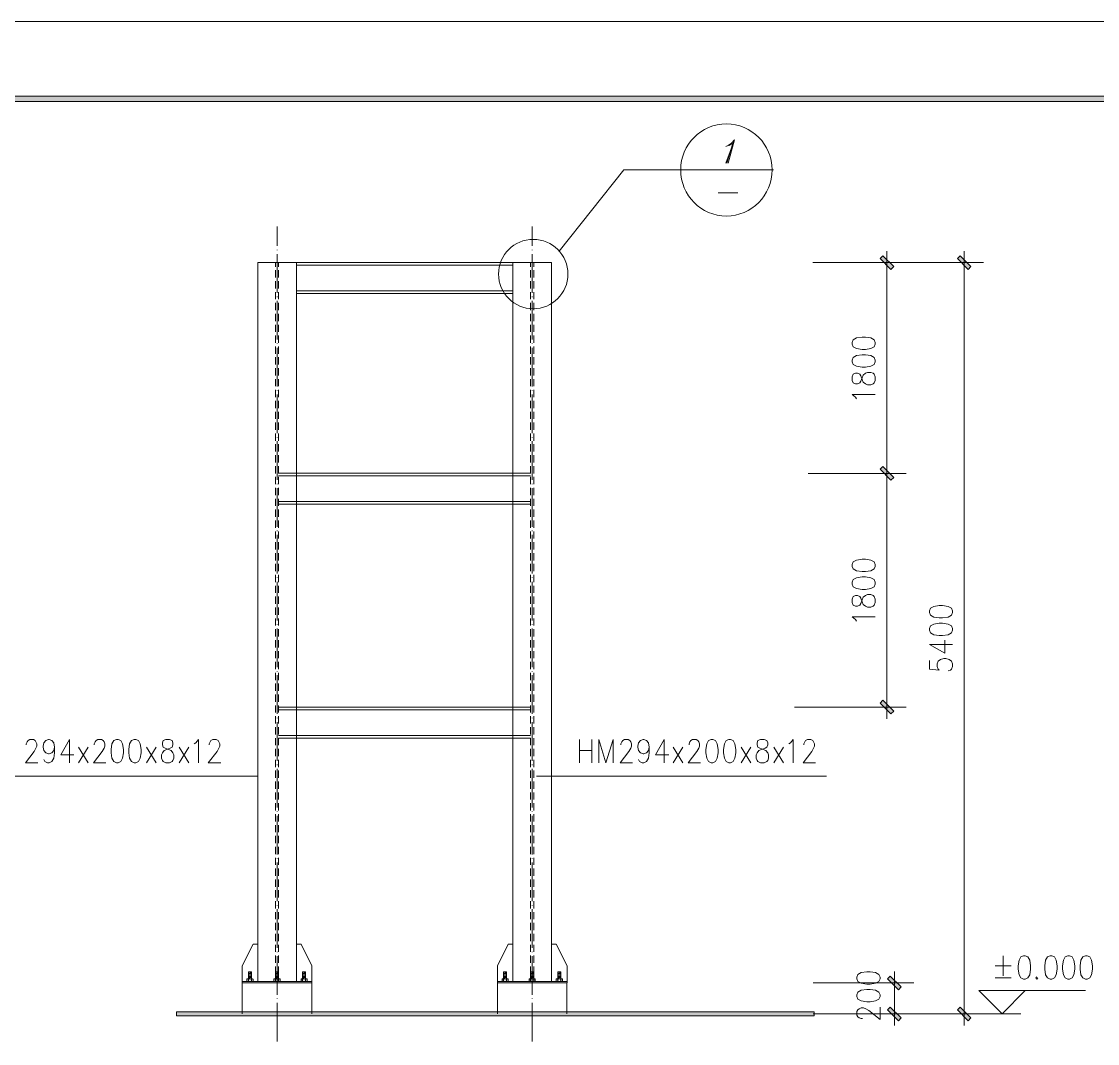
# Model space of a CAD drawing. Header units: millimetres. Extents: x 0 to 586, y 0 to 414.
# Drawn here: x 239.7 to 376.9, y 283.8 to 414.1 of the extents above; entities that cross this region are included whole.
import ezdxf

# ---------------------------------------------------------------- set-up
doc = ezdxf.new("R2010")
doc.units = ezdxf.units.MM

msp = doc.modelspace()

# ---------------------------------------------------------------- hatches: boundary and pattern name
h = msp.add_hatch(color=0)
h.dxf.hatch_style = 2
h.paths.add_polyline_path([(576.117861, 404.569083), (575.429944, 403.877639), (24.994306, 403.877639), (24.302861, 404.569083)])
h = msp.add_hatch(color=0)
h.dxf.hatch_style = 2
h.paths.add_polyline_path([(350.904528, 382.8415), (350.555278, 382.49225), (349.172389, 383.871611), (349.521639, 384.220861)])
h = msp.add_hatch(color=0)
h.dxf.hatch_style = 2
h.paths.add_polyline_path([(360.761139, 382.8415), (360.411889, 382.49225), (359.029, 383.871611), (359.37825, 384.220861)])
h = msp.add_hatch(color=0)
h.dxf.hatch_style = 2
h.paths.add_polyline_path([(350.904528, 355.981), (350.555278, 355.63175), (349.172389, 357.011111), (349.521639, 357.360361)])
h = msp.add_hatch(color=0)
h.dxf.hatch_style = 2
h.paths.add_polyline_path([(349.172389, 357.011111), (349.521639, 357.360361), (350.904528, 355.981), (350.555278, 355.63175)])
h = msp.add_hatch(color=0)
h.dxf.hatch_style = 2
h.paths.add_polyline_path([(349.172389, 327.219028), (349.521639, 327.568278), (350.904528, 326.185389), (350.555278, 325.839667)])
h = msp.add_hatch(color=0)
h.dxf.hatch_style = 2
h.paths.add_polyline_path([(351.857028, 291.027556), (351.507778, 290.678306), (350.128417, 292.057667), (350.477667, 292.406917)])
h = msp.add_hatch(color=0)
h.dxf.hatch_style = 2
h.paths.add_polyline_path([(350.128417, 288.113611), (350.477667, 288.462861), (351.857028, 287.0835), (351.507778, 286.73425)])
h = msp.add_hatch(color=0)
h.dxf.hatch_style = 2
h.paths.add_polyline_path([(359.029, 288.113611), (359.37825, 288.462861), (360.761139, 287.0835), (360.411889, 286.73425)])
h = msp.add_hatch(color=0)
h.dxf.hatch_style = 2
h.paths.add_polyline_path([(259.446889, 287.351611), (259.446889, 287.8455), (340.755111, 287.8455), (340.755111, 287.351611)])

# ---------------------------------------------------------------- linework, layer by layer
at = {"color": 0, "lineweight": 0}
for points in [[(0, 0), (585.632278, 0), (585.632278, 414.0835), (0, 414.0835)], [(576.117861, 404.569083), (575.429944, 403.877639), (24.994306, 403.877639), (24.302861, 404.569083)], [(350.904528, 382.8415), (350.555278, 382.49225), (349.172389, 383.871611), (349.521639, 384.220861)], [(360.761139, 382.8415), (360.411889, 382.49225), (359.029, 383.871611), (359.37825, 384.220861)], [(345.602278, 372.96725), (345.743389, 372.628583), (346.166722, 372.406333), (346.86875, 372.293444), (347.292083, 372.293444), (347.997639, 372.406333), (348.417444, 372.628583), (348.558556, 372.96725), (348.558556, 373.193028), (348.417444, 373.531694), (347.997639, 373.757472), (347.292083, 373.870361), (346.86875, 373.870361), (346.166722, 373.757472), (345.743389, 373.531694), (345.602278, 373.193028)], [(345.602278, 370.713), (345.743389, 370.377861), (346.166722, 370.152083), (346.86875, 370.039194), (347.292083, 370.039194), (347.997639, 370.152083), (348.417444, 370.377861), (348.558556, 370.713), (348.558556, 370.938778), (348.417444, 371.277444), (347.997639, 371.503222), (347.292083, 371.616111), (346.86875, 371.616111), (346.166722, 371.503222), (345.743389, 371.277444), (345.602278, 370.938778)], [(345.602278, 368.349389), (345.743389, 368.010722), (346.025611, 367.897833), (346.307833, 367.897833), (346.586528, 368.010722), (346.727639, 368.2365), (346.86875, 368.688056), (347.009861, 369.023194), (347.292083, 369.248972), (347.574306, 369.361861), (347.997639, 369.361861), (348.276333, 369.248972), (348.417444, 369.136083), (348.558556, 368.797417), (348.558556, 368.349389), (348.417444, 368.010722), (348.276333, 367.897833), (347.997639, 367.784944), (347.574306, 367.784944), (347.292083, 367.897833), (347.009861, 368.123611), (346.86875, 368.462278), (346.727639, 368.910306), (346.586528, 369.136083), (346.307833, 369.248972), (346.025611, 369.248972), (345.743389, 369.136083), (345.602278, 368.797417)], [(350.904528, 355.981), (350.555278, 355.63175), (349.172389, 357.011111), (349.521639, 357.360361)], [(349.172389, 357.011111), (349.521639, 357.360361), (350.904528, 355.981), (350.555278, 355.63175)], [(345.602278, 344.642722), (345.743389, 344.304056), (346.166722, 344.078278), (346.86875, 343.965389), (347.292083, 343.965389), (347.997639, 344.078278), (348.417444, 344.304056), (348.558556, 344.642722), (348.558556, 344.8685), (348.417444, 345.203639), (347.997639, 345.429417), (347.292083, 345.542306), (346.86875, 345.542306), (346.166722, 345.429417), (345.743389, 345.203639), (345.602278, 344.8685)], [(345.602278, 342.388472), (345.743389, 342.049806), (346.166722, 341.824028), (346.86875, 341.711139), (347.292083, 341.711139), (347.997639, 341.824028), (348.417444, 342.049806), (348.558556, 342.388472), (348.558556, 342.61425), (348.417444, 342.952917), (347.997639, 343.175167), (347.292083, 343.288056), (346.86875, 343.288056), (346.166722, 343.175167), (345.743389, 342.952917), (345.602278, 342.61425)], [(345.602278, 340.021333), (345.743389, 339.682667), (346.025611, 339.569778), (346.307833, 339.569778), (346.586528, 339.682667), (346.727639, 339.908444), (346.86875, 340.36), (347.009861, 340.698667), (347.292083, 340.924444), (347.574306, 341.037333), (347.997639, 341.037333), (348.276333, 340.924444), (348.417444, 340.811556), (348.558556, 340.472889), (348.558556, 340.021333), (348.417444, 339.682667), (348.276333, 339.569778), (347.997639, 339.456889), (347.574306, 339.456889), (347.292083, 339.569778), (347.009861, 339.795556), (346.86875, 340.134222), (346.727639, 340.585778), (346.586528, 340.811556), (346.307833, 340.924444), (346.025611, 340.924444), (345.743389, 340.811556), (345.602278, 340.472889)], [(355.458889, 338.744278), (355.6, 338.405611), (356.023333, 338.183361), (356.725361, 338.070472), (357.148694, 338.070472), (357.85425, 338.183361), (358.274056, 338.405611), (358.415167, 338.744278), (358.415167, 338.970056), (358.274056, 339.308722), (357.85425, 339.5345), (357.148694, 339.647389), (356.725361, 339.647389), (356.023333, 339.5345), (355.6, 339.308722), (355.458889, 338.970056)], [(355.458889, 336.490028), (355.6, 336.154889), (356.023333, 335.929111), (356.725361, 335.816222), (357.148694, 335.816222), (357.85425, 335.929111), (358.274056, 336.154889), (358.415167, 336.490028), (358.415167, 336.715806), (358.274056, 337.054472), (357.85425, 337.28025), (357.148694, 337.393139), (356.725361, 337.393139), (356.023333, 337.28025), (355.6, 337.054472), (355.458889, 336.715806)], [(349.172389, 327.219028), (349.521639, 327.568278), (350.904528, 326.185389), (350.555278, 325.839667)], [(251.802194, 322.572944), (251.467056, 322.431833), (251.241278, 322.012028), (251.128389, 321.306472), (251.128389, 320.883139), (251.241278, 320.181111), (251.467056, 319.757778), (251.802194, 319.616667), (252.027972, 319.616667), (252.366639, 319.757778), (252.592417, 320.181111), (252.705306, 320.883139), (252.705306, 321.306472), (252.592417, 322.012028), (252.366639, 322.431833), (252.027972, 322.572944)], [(254.056444, 322.572944), (253.717778, 322.431833), (253.492, 322.012028), (253.382639, 321.306472), (253.382639, 320.883139), (253.492, 320.181111), (253.717778, 319.757778), (254.056444, 319.616667), (254.282222, 319.616667), (254.620889, 319.757778), (254.846667, 320.181111), (254.959556, 320.883139), (254.959556, 321.306472), (254.846667, 322.012028), (254.620889, 322.431833), (254.282222, 322.572944)], [(258.113389, 322.572944), (257.774722, 322.431833), (257.661833, 322.153139), (257.661833, 321.870917), (257.774722, 321.588694), (258.0005, 321.447583), (258.452056, 321.306472), (258.790722, 321.165361), (259.0165, 320.883139), (259.125861, 320.600917), (259.125861, 320.181111), (259.0165, 319.898889), (258.903611, 319.757778), (258.564944, 319.616667), (258.113389, 319.616667), (257.774722, 319.757778), (257.661833, 319.898889), (257.548944, 320.181111), (257.548944, 320.600917), (257.661833, 320.883139), (257.887611, 321.165361), (258.226278, 321.306472), (258.677833, 321.447583), (258.903611, 321.588694), (259.0165, 321.870917), (259.0165, 322.153139), (258.903611, 322.431833), (258.564944, 322.572944)], [(327.62825, 322.572944), (327.289583, 322.431833), (327.063806, 322.012028), (326.950917, 321.306472), (326.950917, 320.883139), (327.063806, 320.181111), (327.289583, 319.757778), (327.62825, 319.616667), (327.854028, 319.616667), (328.192694, 319.757778), (328.418472, 320.181111), (328.527833, 320.883139), (328.527833, 321.306472), (328.418472, 322.012028), (328.192694, 322.431833), (327.854028, 322.572944)], [(329.8825, 322.572944), (329.543833, 322.431833), (329.318056, 322.012028), (329.205167, 321.306472), (329.205167, 320.883139), (329.318056, 320.181111), (329.543833, 319.757778), (329.8825, 319.616667), (330.108278, 319.616667), (330.443417, 319.757778), (330.669194, 320.181111), (330.782083, 320.883139), (330.782083, 321.306472), (330.669194, 322.012028), (330.443417, 322.431833), (330.108278, 322.572944)], [(333.939444, 322.572944), (333.600778, 322.431833), (333.487889, 322.153139), (333.487889, 321.870917), (333.600778, 321.588694), (333.826556, 321.447583), (334.274583, 321.306472), (334.61325, 321.165361), (334.839028, 320.883139), (334.951917, 320.600917), (334.951917, 320.181111), (334.839028, 319.898889), (334.726139, 319.757778), (334.387472, 319.616667), (333.939444, 319.616667), (333.600778, 319.757778), (333.487889, 319.898889), (333.375, 320.181111), (333.375, 320.600917), (333.487889, 320.883139), (333.713667, 321.165361), (334.048806, 321.306472), (334.500361, 321.447583), (334.726139, 321.588694), (334.839028, 321.870917), (334.839028, 322.153139), (334.726139, 322.431833), (334.387472, 322.572944)], [(367.463917, 294.992778), (367.12525, 294.851667), (366.903, 294.428333), (366.790111, 293.726306), (366.790111, 293.302972), (366.903, 292.597417), (367.12525, 292.177611), (367.463917, 292.0365), (367.689694, 292.0365), (368.028361, 292.177611), (368.254139, 292.597417), (368.367028, 293.302972), (368.367028, 293.726306), (368.254139, 294.428333), (368.028361, 294.851667), (367.689694, 294.992778)], [(370.843528, 294.992778), (370.508389, 294.851667), (370.282611, 294.428333), (370.169722, 293.726306), (370.169722, 293.302972), (370.282611, 292.597417), (370.508389, 292.177611), (370.843528, 292.0365), (371.069306, 292.0365), (371.407972, 292.177611), (371.63375, 292.597417), (371.746639, 293.302972), (371.746639, 293.726306), (371.63375, 294.428333), (371.407972, 294.851667), (371.069306, 294.992778)], [(373.097778, 294.992778), (372.759111, 294.851667), (372.536861, 294.428333), (372.423972, 293.726306), (372.423972, 293.302972), (372.536861, 292.597417), (372.759111, 292.177611), (373.097778, 292.0365), (373.323556, 292.0365), (373.662222, 292.177611), (373.888, 292.597417), (374.000889, 293.302972), (374.000889, 293.726306), (373.888, 294.428333), (373.662222, 294.851667), (373.323556, 294.992778)], [(375.352028, 294.992778), (375.013361, 294.851667), (374.787583, 294.428333), (374.674694, 293.726306), (374.674694, 293.302972), (374.787583, 292.597417), (375.013361, 292.177611), (375.352028, 292.0365), (375.577806, 292.0365), (375.916472, 292.177611), (376.14225, 292.597417), (376.255139, 293.302972), (376.255139, 293.726306), (376.14225, 294.428333), (375.916472, 294.851667), (375.577806, 294.992778)], [(346.205528, 292.06825), (346.346639, 291.729583), (346.769972, 291.503806), (347.475528, 291.390917), (347.895333, 291.390917), (348.600889, 291.503806), (349.024222, 291.729583), (349.165333, 292.06825), (349.165333, 292.294028), (349.024222, 292.632694), (348.600889, 292.854944), (347.895333, 292.967833), (347.475528, 292.967833), (346.769972, 292.854944), (346.346639, 292.632694), (346.205528, 292.294028)], [(351.857028, 291.027556), (351.507778, 290.678306), (350.128417, 292.057667), (350.477667, 292.406917)], [(346.205528, 289.814), (346.346639, 289.475333), (346.769972, 289.249556), (347.475528, 289.136667), (347.895333, 289.136667), (348.600889, 289.249556), (349.024222, 289.475333), (349.165333, 289.814), (349.165333, 290.039778), (349.024222, 290.378444), (348.600889, 290.604222), (347.895333, 290.717111), (347.475528, 290.717111), (346.769972, 290.604222), (346.346639, 290.378444), (346.205528, 290.039778)], [(350.128417, 288.113611), (350.477667, 288.462861), (351.857028, 287.0835), (351.507778, 286.73425)], [(359.029, 288.113611), (359.37825, 288.462861), (360.761139, 287.0835), (360.411889, 286.73425)], [(259.446889, 287.351611), (259.446889, 287.8455), (340.755111, 287.8455), (340.755111, 287.351611)]]:
    msp.add_lwpolyline(points, close=True, dxfattribs=at)
for points in [[(329.505028, 396.028333), (330.630389, 398.988139)], [(329.783722, 396.028333), (330.630389, 398.988139), (330.207056, 398.564806), (329.783722, 398.282583), (329.505028, 398.141472)], [(330.348167, 398.423694), (329.642611, 396.028333)], [(330.489278, 398.564806), (329.924833, 398.282583)], [(308.253694, 384.834694), (316.508694, 395.164028)], [(316.508694, 395.164028), (335.579861, 395.164028)], [(328.51725, 392.246556), (331.053722, 392.246556)], [(272.280944, 387.960306), (272.280944, 385.473222)], [(304.817639, 387.960306), (304.817639, 385.473222)], [(272.280944, 384.982861), (272.280944, 384.933472)], [(272.280944, 384.439583), (272.280944, 379.511278)], [(304.817639, 384.982861), (304.817639, 384.933472)], [(304.817639, 384.439583), (304.817639, 379.511278)], [(350.040222, 381.878417), (350.040222, 384.834694)], [(359.893306, 381.878417), (359.893306, 384.834694)], [(307.280028, 383.356556), (269.815028, 383.356556)], [(269.815028, 383.356556), (269.815028, 291.740167)], [(272.083389, 383.356556), (272.083389, 382.837972)], [(272.4785, 383.356556), (272.4785, 382.837972)], [(274.746861, 383.356556), (274.746861, 291.740167)], [(302.351722, 383.021417), (274.746861, 383.021417)], [(302.351722, 383.021417), (274.746861, 383.021417)], [(302.351722, 383.021417), (274.746861, 383.021417)], [(302.351722, 383.356556), (302.351722, 291.740167)], [(304.620083, 383.356556), (304.620083, 382.837972)], [(305.015194, 383.356556), (305.015194, 382.837972)], [(307.280028, 383.356556), (307.280028, 291.740167)], [(340.610472, 383.356556), (362.359222, 383.356556)], [(340.610472, 383.356556), (352.502611, 383.356556)], [(350.040222, 383.345972), (350.040222, 356.506639)], [(359.893306, 383.345972), (359.893306, 287.609139)], [(272.083389, 382.375833), (272.083389, 381.451556)], [(272.4785, 382.375833), (272.4785, 381.451556)], [(304.620083, 382.375833), (304.620083, 381.451556)], [(305.015194, 382.375833), (305.015194, 381.451556)], [(272.083389, 380.989417), (272.083389, 380.065139)], [(272.4785, 380.989417), (272.4785, 380.065139)], [(304.620083, 380.989417), (304.620083, 380.065139)], [(305.015194, 380.989417), (305.015194, 380.065139)], [(272.083389, 379.603), (272.083389, 378.678722)], [(272.280944, 379.017389), (272.280944, 378.968)], [(272.4785, 379.603), (272.4785, 378.678722)], [(274.746861, 379.747639), (302.351722, 379.747639)], [(274.746861, 379.4125), (302.351722, 379.4125)], [(304.620083, 379.603), (304.620083, 378.678722)], [(304.817639, 379.017389), (304.817639, 378.968)], [(305.015194, 379.603), (305.015194, 378.678722)], [(272.083389, 378.216583), (272.083389, 377.292306)], [(272.280944, 378.474111), (272.280944, 373.545806)], [(272.4785, 378.216583), (272.4785, 377.292306)], [(304.620083, 378.216583), (304.620083, 377.292306)], [(304.817639, 378.474111), (304.817639, 373.545806)], [(305.015194, 378.216583), (305.015194, 377.292306)], [(272.083389, 376.830167), (272.083389, 375.905889)], [(272.4785, 376.830167), (272.4785, 375.905889)], [(304.620083, 376.830167), (304.620083, 375.905889)], [(305.015194, 376.830167), (305.015194, 375.905889)], [(272.083389, 375.44375), (272.083389, 374.519472)], [(272.4785, 375.44375), (272.4785, 374.519472)], [(304.620083, 375.44375), (304.620083, 374.519472)], [(305.015194, 375.44375), (305.015194, 374.519472)], [(272.083389, 374.057333), (272.083389, 373.133056)], [(272.4785, 374.057333), (272.4785, 373.133056)], [(304.620083, 374.057333), (304.620083, 373.133056)], [(305.015194, 374.057333), (305.015194, 373.133056)], [(272.083389, 372.670917), (272.083389, 371.746639)], [(272.280944, 373.051917), (272.280944, 373.002528)], [(272.280944, 372.508639), (272.280944, 367.580333)], [(272.4785, 372.670917), (272.4785, 371.746639)], [(304.620083, 372.670917), (304.620083, 371.746639)], [(304.817639, 373.051917), (304.817639, 373.002528)], [(304.817639, 372.508639), (304.817639, 367.580333)], [(305.015194, 372.670917), (305.015194, 371.746639)], [(272.083389, 371.2845), (272.083389, 370.360222)], [(272.4785, 371.2845), (272.4785, 370.360222)], [(304.620083, 371.2845), (304.620083, 370.360222)], [(305.015194, 371.2845), (305.015194, 370.360222)], [(272.083389, 369.898083), (272.083389, 368.973806)], [(272.4785, 369.898083), (272.4785, 368.973806)], [(304.620083, 369.898083), (304.620083, 368.973806)], [(305.015194, 369.898083), (305.015194, 368.973806)], [(272.083389, 368.511667), (272.083389, 367.587389)], [(272.4785, 368.511667), (272.4785, 367.587389)], [(304.620083, 368.511667), (304.620083, 367.587389)], [(305.015194, 368.511667), (305.015194, 367.587389)], [(272.083389, 367.12525), (272.083389, 366.200972)], [(272.280944, 367.086444), (272.280944, 367.037056)], [(272.280944, 366.546694), (272.280944, 361.614861)], [(272.4785, 367.12525), (272.4785, 366.200972)], [(304.620083, 367.12525), (304.620083, 366.200972)], [(304.817639, 367.086444), (304.817639, 367.037056)], [(304.817639, 366.546694), (304.817639, 361.614861)], [(305.015194, 367.12525), (305.015194, 366.200972)], [(346.166722, 365.98225), (346.025611, 366.208028), (345.602278, 366.546694), (348.558556, 366.546694)], [(272.083389, 365.738833), (272.083389, 364.814556)], [(272.4785, 365.738833), (272.4785, 364.814556)], [(304.620083, 365.738833), (304.620083, 364.814556)], [(305.015194, 365.738833), (305.015194, 364.814556)], [(272.083389, 364.352417), (272.083389, 363.428139)], [(272.4785, 364.352417), (272.4785, 363.428139)], [(304.620083, 364.352417), (304.620083, 363.428139)], [(305.015194, 364.352417), (305.015194, 363.428139)], [(272.083389, 362.966), (272.083389, 362.041722)], [(272.4785, 362.966), (272.4785, 362.041722)], [(304.620083, 362.966), (304.620083, 362.041722)], [(305.015194, 362.966), (305.015194, 362.041722)], [(272.083389, 361.579583), (272.083389, 360.655306)], [(272.280944, 361.120972), (272.280944, 361.071583)], [(272.4785, 361.579583), (272.4785, 360.655306)], [(304.620083, 361.579583), (304.620083, 360.655306)], [(304.817639, 361.120972), (304.817639, 361.071583)], [(305.015194, 361.579583), (305.015194, 360.655306)], [(272.083389, 360.193167), (272.083389, 359.268889)], [(272.280944, 360.581222), (272.280944, 355.649389)], [(272.4785, 360.193167), (272.4785, 359.268889)], [(304.620083, 360.193167), (304.620083, 359.268889)], [(304.817639, 360.581222), (304.817639, 355.649389)], [(305.015194, 360.193167), (305.015194, 359.268889)], [(272.083389, 358.80675), (272.083389, 357.882472)], [(272.4785, 358.80675), (272.4785, 357.882472)], [(304.620083, 358.80675), (304.620083, 357.882472)], [(305.015194, 358.80675), (305.015194, 357.882472)], [(272.083389, 357.420333), (272.083389, 356.496056)], [(272.4785, 357.420333), (272.4785, 356.496056)], [(304.620083, 357.420333), (304.620083, 356.496056)], [(305.015194, 357.420333), (305.015194, 356.496056)], [(350.040222, 355.017917), (350.040222, 357.974194)], [(350.040222, 357.974194), (350.040222, 355.017917)], [(272.083389, 356.033917), (272.083389, 355.109639)], [(304.620083, 356.513694), (272.4785, 356.513694)], [(304.620083, 356.178556), (272.4785, 356.178556)], [(272.4785, 356.033917), (272.4785, 355.109639)], [(304.620083, 356.033917), (304.620083, 355.109639)], [(305.015194, 356.033917), (305.015194, 355.109639)], [(339.996639, 356.496056), (352.502611, 356.496056)], [(339.996639, 356.496056), (352.502611, 356.496056)], [(350.040222, 356.485472), (350.040222, 326.711028)], [(272.083389, 354.6475), (272.083389, 353.723222)], [(272.280944, 355.159028), (272.280944, 355.109639)], [(272.280944, 354.61575), (272.280944, 349.687444)], [(272.4785, 354.6475), (272.4785, 353.723222)], [(304.620083, 354.6475), (304.620083, 353.723222)], [(304.817639, 355.159028), (304.817639, 355.109639)], [(304.817639, 354.61575), (304.817639, 349.687444)], [(305.015194, 354.6475), (305.015194, 353.723222)], [(272.083389, 353.261083), (272.083389, 352.336806)], [(272.4785, 353.261083), (272.4785, 352.336806)], [(272.4785, 352.908306), (304.620083, 352.908306)], [(272.4785, 352.573167), (304.620083, 352.573167)], [(304.620083, 353.261083), (304.620083, 352.336806)], [(305.015194, 353.261083), (305.015194, 352.336806)], [(272.083389, 351.874667), (272.083389, 350.950389)], [(272.4785, 351.874667), (272.4785, 350.950389)], [(304.620083, 351.874667), (304.620083, 350.950389)], [(305.015194, 351.874667), (305.015194, 350.950389)], [(272.083389, 350.48825), (272.083389, 349.563972)], [(272.4785, 350.48825), (272.4785, 349.563972)], [(304.620083, 350.48825), (304.620083, 349.563972)], [(305.015194, 350.48825), (305.015194, 349.563972)], [(272.083389, 349.101833), (272.083389, 348.177556)], [(272.280944, 349.193556), (272.280944, 349.144167)], [(272.280944, 348.650278), (272.280944, 343.721972)], [(272.4785, 349.101833), (272.4785, 348.177556)], [(304.620083, 349.101833), (304.620083, 348.177556)], [(304.817639, 349.193556), (304.817639, 349.144167)], [(304.817639, 348.650278), (304.817639, 343.721972)], [(305.015194, 349.101833), (305.015194, 348.177556)], [(272.083389, 347.715417), (272.083389, 346.791139)], [(272.4785, 347.715417), (272.4785, 346.791139)], [(304.620083, 347.715417), (304.620083, 346.791139)], [(305.015194, 347.715417), (305.015194, 346.791139)], [(272.083389, 346.329), (272.083389, 345.404722)], [(272.4785, 346.329), (272.4785, 345.404722)], [(304.620083, 346.329), (304.620083, 345.404722)], [(305.015194, 346.329), (305.015194, 345.404722)], [(272.083389, 344.942583), (272.083389, 344.018306)], [(272.4785, 344.942583), (272.4785, 344.018306)], [(304.620083, 344.942583), (304.620083, 344.018306)], [(305.015194, 344.942583), (305.015194, 344.018306)], [(272.083389, 343.556167), (272.083389, 342.631889)], [(272.280944, 343.228083), (272.280944, 343.178694)], [(272.4785, 343.556167), (272.4785, 342.631889)], [(304.620083, 343.556167), (304.620083, 342.631889)], [(304.817639, 343.228083), (304.817639, 343.178694)], [(305.015194, 343.556167), (305.015194, 342.631889)], [(272.083389, 342.16975), (272.083389, 341.245472)], [(272.280944, 342.684806), (272.280944, 337.7565)], [(272.4785, 342.16975), (272.4785, 341.245472)], [(304.620083, 342.16975), (304.620083, 341.245472)], [(304.817639, 342.684806), (304.817639, 337.7565)], [(305.015194, 342.16975), (305.015194, 341.245472)], [(272.083389, 340.783333), (272.083389, 339.859056)], [(272.4785, 340.783333), (272.4785, 339.859056)], [(304.620083, 340.783333), (304.620083, 339.859056)], [(305.015194, 340.783333), (305.015194, 339.859056)], [(272.083389, 339.396917), (272.083389, 338.472639)], [(272.4785, 339.396917), (272.4785, 338.472639)], [(304.620083, 339.396917), (304.620083, 338.472639)], [(305.015194, 339.396917), (305.015194, 338.472639)], [(272.083389, 338.0105), (272.083389, 337.086222)], [(272.4785, 338.0105), (272.4785, 337.086222)], [(304.620083, 338.0105), (304.620083, 337.086222)], [(305.015194, 338.0105), (305.015194, 337.086222)], [(346.166722, 337.654194), (346.025611, 337.879972), (345.602278, 338.218639), (348.558556, 338.218639)], [(272.083389, 336.624083), (272.083389, 335.699806)], [(272.280944, 337.262611), (272.280944, 337.213222)], [(272.280944, 336.722861), (272.280944, 331.791028)], [(272.4785, 336.624083), (272.4785, 335.699806)], [(304.620083, 336.624083), (304.620083, 335.699806)], [(304.817639, 337.262611), (304.817639, 337.213222)], [(304.817639, 336.722861), (304.817639, 331.791028)], [(305.015194, 336.624083), (305.015194, 335.699806)], [(272.083389, 335.237667), (272.083389, 334.313389)], [(272.4785, 335.237667), (272.4785, 334.313389)], [(304.620083, 335.237667), (304.620083, 334.313389)], [(305.015194, 335.237667), (305.015194, 334.313389)], [(355.458889, 334.687333), (357.430917, 333.561972), (357.430917, 335.251778)], [(272.083389, 333.85125), (272.083389, 332.926972)], [(272.4785, 333.85125), (272.4785, 332.926972)], [(304.620083, 333.85125), (304.620083, 332.926972)], [(305.015194, 333.85125), (305.015194, 332.926972)], [(355.458889, 334.687333), (358.415167, 334.687333)], [(272.083389, 332.464833), (272.083389, 331.540556)], [(272.4785, 332.464833), (272.4785, 331.540556)], [(304.620083, 332.464833), (304.620083, 331.540556)], [(305.015194, 332.464833), (305.015194, 331.540556)], [(355.458889, 332.658861), (355.458889, 331.5335), (356.725361, 331.420611), (356.58425, 331.5335), (356.443139, 331.872167), (356.443139, 332.210833), (356.58425, 332.5495), (356.866472, 332.77175), (357.289806, 332.884639), (357.572028, 332.884639), (357.995361, 332.77175), (358.274056, 332.5495), (358.415167, 332.210833), (358.415167, 331.872167), (358.274056, 331.5335), (358.132944, 331.420611), (357.85425, 331.307722)], [(272.083389, 331.078417), (272.083389, 330.154139)], [(272.280944, 331.297139), (272.280944, 331.24775)], [(272.280944, 330.757389), (272.280944, 325.825556)], [(272.4785, 331.078417), (272.4785, 330.154139)], [(304.620083, 331.078417), (304.620083, 330.154139)], [(304.817639, 331.297139), (304.817639, 331.24775)], [(304.817639, 330.757389), (304.817639, 325.825556)], [(305.015194, 331.078417), (305.015194, 330.154139)], [(272.083389, 329.692), (272.083389, 328.767722)], [(272.4785, 329.692), (272.4785, 328.767722)], [(304.620083, 329.692), (304.620083, 328.767722)], [(305.015194, 329.692), (305.015194, 328.767722)], [(272.083389, 328.305583), (272.083389, 327.381306)], [(272.4785, 328.305583), (272.4785, 327.381306)], [(304.620083, 328.305583), (304.620083, 327.381306)], [(305.015194, 328.305583), (305.015194, 327.381306)], [(350.040222, 328.182111), (350.040222, 325.222306)], [(272.083389, 326.919167), (272.083389, 325.994889)], [(272.4785, 326.919167), (272.4785, 325.994889)], [(304.620083, 326.703972), (272.4785, 326.703972)], [(304.620083, 326.919167), (304.620083, 325.994889)], [(305.015194, 326.919167), (305.015194, 325.994889)], [(338.260972, 326.703972), (352.502611, 326.703972)], [(272.083389, 325.53275), (272.083389, 324.608472)], [(272.280944, 325.335194), (272.280944, 325.285806)], [(304.620083, 326.368833), (272.4785, 326.368833)], [(272.4785, 325.53275), (272.4785, 324.608472)], [(304.620083, 325.53275), (304.620083, 324.608472)], [(304.817639, 325.335194), (304.817639, 325.285806)], [(305.015194, 325.53275), (305.015194, 324.608472)], [(272.083389, 324.146333), (272.083389, 323.222056)], [(272.280944, 324.791917), (272.280944, 319.863611)], [(272.4785, 324.146333), (272.4785, 323.222056)], [(304.620083, 324.146333), (304.620083, 323.222056)], [(304.817639, 324.791917), (304.817639, 319.863611)], [(305.015194, 324.146333), (305.015194, 323.222056)], [(240.312222, 321.870917), (240.312222, 322.012028), (240.421583, 322.290722), (240.534472, 322.431833), (240.76025, 322.572944), (241.211806, 322.572944), (241.437583, 322.431833), (241.550472, 322.290722), (241.663361, 322.012028), (241.663361, 321.729806), (241.550472, 321.447583), (241.324694, 321.02425), (240.199333, 319.616667), (241.77625, 319.616667)], [(243.917611, 321.588694), (243.804722, 321.165361), (243.578944, 320.883139), (243.240278, 320.742028), (243.127389, 320.742028), (242.788722, 320.883139), (242.562944, 321.165361), (242.450056, 321.588694), (242.450056, 321.729806), (242.562944, 322.153139), (242.788722, 322.431833), (243.127389, 322.572944), (243.240278, 322.572944), (243.578944, 322.431833), (243.804722, 322.153139), (243.917611, 321.588694), (243.917611, 320.883139), (243.804722, 320.181111), (243.578944, 319.757778), (243.240278, 319.616667), (243.0145, 319.616667), (242.675833, 319.757778), (242.562944, 320.04)], [(245.833194, 322.572944), (244.704306, 320.600917), (246.394111, 320.600917)], [(245.833194, 322.572944), (245.833194, 319.616667)], [(248.987028, 321.870917), (248.987028, 322.012028), (249.099917, 322.290722), (249.212806, 322.431833), (249.438583, 322.572944), (249.886611, 322.572944), (250.112389, 322.431833), (250.225278, 322.290722), (250.338167, 322.012028), (250.338167, 321.729806), (250.225278, 321.447583), (249.9995, 321.02425), (248.874139, 319.616667), (250.451056, 319.616667)], [(261.718778, 322.012028), (261.944556, 322.153139), (262.283222, 322.572944), (262.283222, 319.616667)], [(263.634361, 321.870917), (263.634361, 322.012028), (263.74725, 322.290722), (263.860139, 322.431833), (264.085917, 322.572944), (264.537472, 322.572944), (264.759722, 322.431833), (264.872611, 322.290722), (264.9855, 322.012028), (264.9855, 321.729806), (264.872611, 321.447583), (264.650361, 321.02425), (263.521472, 319.616667), (265.098389, 319.616667)], [(272.083389, 322.759917), (272.083389, 321.835639)], [(272.4785, 323.095056), (304.620083, 323.095056)], [(272.4785, 322.759917), (304.620083, 322.759917)], [(272.4785, 322.759917), (272.4785, 321.835639)], [(304.620083, 322.759917), (304.620083, 321.835639)], [(305.015194, 322.759917), (305.015194, 321.835639)], [(310.839556, 319.616667), (310.839556, 322.572944)], [(312.416472, 322.572944), (312.416472, 319.616667)], [(313.319583, 319.616667), (313.319583, 322.572944), (314.219167, 319.616667), (315.122278, 322.572944), (315.122278, 319.616667)], [(316.13475, 321.870917), (316.13475, 322.012028), (316.247639, 322.290722), (316.360528, 322.431833), (316.586306, 322.572944), (317.037861, 322.572944), (317.260111, 322.431833), (317.373, 322.290722), (317.485889, 322.012028), (317.485889, 321.729806), (317.373, 321.447583), (317.15075, 321.02425), (316.021861, 319.616667), (317.598778, 319.616667)], [(319.740139, 321.588694), (319.62725, 321.165361), (319.401472, 320.883139), (319.066333, 320.742028), (318.953444, 320.742028), (318.614778, 320.883139), (318.389, 321.165361), (318.276111, 321.588694), (318.276111, 321.729806), (318.389, 322.153139), (318.614778, 322.431833), (318.953444, 322.572944), (319.066333, 322.572944), (319.401472, 322.431833), (319.62725, 322.153139), (319.740139, 321.588694), (319.740139, 320.883139), (319.62725, 320.181111), (319.401472, 319.757778), (319.066333, 319.616667), (318.840556, 319.616667), (318.501889, 319.757778), (318.389, 320.04)], [(321.655722, 322.572944), (320.530361, 320.600917), (322.220167, 320.600917)], [(321.655722, 322.572944), (321.655722, 319.616667)], [(324.809556, 321.870917), (324.809556, 322.012028), (324.922444, 322.290722), (325.035333, 322.431833), (325.261111, 322.572944), (325.712667, 322.572944), (325.938444, 322.431833), (326.051333, 322.290722), (326.164222, 322.012028), (326.164222, 321.729806), (326.051333, 321.447583), (325.825556, 321.02425), (324.700194, 319.616667), (326.277111, 319.616667)], [(337.544833, 322.012028), (337.767083, 322.153139), (338.10575, 322.572944), (338.10575, 319.616667)], [(339.460417, 321.870917), (339.460417, 322.012028), (339.573306, 322.290722), (339.682667, 322.431833), (339.908444, 322.572944), (340.36, 322.572944), (340.585778, 322.431833), (340.698667, 322.290722), (340.811556, 322.012028), (340.811556, 321.729806), (340.698667, 321.447583), (340.472889, 321.02425), (339.347528, 319.616667), (340.924444, 319.616667)], [(246.958556, 319.616667), (248.196806, 321.588694)], [(248.196806, 319.616667), (246.958556, 321.588694)], [(255.633361, 319.616667), (256.875139, 321.588694)], [(256.875139, 319.616667), (255.633361, 321.588694)], [(259.803194, 319.616667), (261.041444, 321.588694)], [(261.041444, 319.616667), (259.803194, 321.588694)], [(272.083389, 321.3735), (272.083389, 320.449222)], [(272.4785, 321.3735), (272.4785, 320.449222)], [(304.620083, 321.3735), (304.620083, 320.449222)], [(305.015194, 321.3735), (305.015194, 320.449222)], [(310.839556, 321.165361), (312.416472, 321.165361)], [(322.784611, 319.616667), (324.022861, 321.588694)], [(324.022861, 319.616667), (322.784611, 321.588694)], [(331.459417, 319.616667), (332.697667, 321.588694)], [(332.697667, 319.616667), (331.459417, 321.588694)], [(335.62925, 319.616667), (336.8675, 321.588694)], [(336.8675, 319.616667), (335.62925, 321.588694)], [(272.083389, 319.987083), (272.083389, 319.062806)], [(272.4785, 319.987083), (272.4785, 319.062806)], [(304.620083, 319.987083), (304.620083, 319.062806)], [(305.015194, 319.987083), (305.015194, 319.062806)], [(272.083389, 318.600667), (272.083389, 317.676389)], [(272.280944, 319.369722), (272.280944, 319.320333)], [(272.280944, 318.826444), (272.280944, 313.898139)], [(272.4785, 318.600667), (272.4785, 317.676389)], [(304.620083, 318.600667), (304.620083, 317.676389)], [(304.817639, 319.369722), (304.817639, 319.320333)], [(304.817639, 318.826444), (304.817639, 313.898139)], [(305.015194, 318.600667), (305.015194, 317.676389)], [(231.4575, 317.895111), (269.815028, 317.895111)], [(272.083389, 317.21425), (272.083389, 316.289972)], [(272.4785, 317.21425), (272.4785, 316.289972)], [(304.620083, 317.21425), (304.620083, 316.289972)], [(305.015194, 317.21425), (305.015194, 316.289972)], [(305.385611, 317.895111), (342.321444, 317.895111)], [(272.083389, 315.827833), (272.083389, 314.903556)], [(272.4785, 315.827833), (272.4785, 314.903556)], [(304.620083, 315.827833), (304.620083, 314.903556)], [(305.015194, 315.827833), (305.015194, 314.903556)], [(272.083389, 314.441417), (272.083389, 313.517139)], [(272.4785, 314.441417), (272.4785, 313.517139)], [(304.620083, 314.441417), (304.620083, 313.517139)], [(305.015194, 314.441417), (305.015194, 313.517139)], [(272.083389, 313.055), (272.083389, 312.130722)], [(272.280944, 313.40425), (272.280944, 313.354861)], [(272.280944, 312.860972), (272.280944, 307.932667)], [(272.4785, 313.055), (272.4785, 312.130722)], [(304.620083, 313.055), (304.620083, 312.130722)], [(304.817639, 313.40425), (304.817639, 313.354861)], [(304.817639, 312.860972), (304.817639, 307.932667)], [(305.015194, 313.055), (305.015194, 312.130722)], [(272.083389, 311.668583), (272.083389, 310.744306)], [(272.4785, 311.668583), (272.4785, 310.744306)], [(304.620083, 311.668583), (304.620083, 310.744306)], [(305.015194, 311.668583), (305.015194, 310.744306)], [(272.083389, 310.282167), (272.083389, 309.357889)], [(272.4785, 310.282167), (272.4785, 309.357889)], [(304.620083, 310.282167), (304.620083, 309.357889)], [(305.015194, 310.282167), (305.015194, 309.357889)], [(272.083389, 308.89575), (272.083389, 307.971472)], [(272.4785, 308.89575), (272.4785, 307.971472)], [(304.620083, 308.89575), (304.620083, 307.971472)], [(305.015194, 308.89575), (305.015194, 307.971472)], [(272.083389, 307.509333), (272.083389, 306.585056)], [(272.280944, 307.438778), (272.280944, 307.389389)], [(272.4785, 307.509333), (272.4785, 306.585056)], [(304.620083, 307.509333), (304.620083, 306.585056)], [(304.817639, 307.438778), (304.817639, 307.389389)], [(305.015194, 307.509333), (305.015194, 306.585056)], [(272.083389, 306.122917), (272.083389, 305.198639)], [(272.280944, 306.899028), (272.280944, 301.967194)], [(272.4785, 306.122917), (272.4785, 305.198639)], [(304.620083, 306.122917), (304.620083, 305.198639)], [(304.817639, 306.899028), (304.817639, 301.967194)], [(305.015194, 306.122917), (305.015194, 305.198639)], [(272.083389, 304.7365), (272.083389, 303.812222)], [(272.4785, 304.7365), (272.4785, 303.812222)], [(304.620083, 304.7365), (304.620083, 303.812222)], [(305.015194, 304.7365), (305.015194, 303.812222)], [(272.083389, 303.350083), (272.083389, 302.425806)], [(272.4785, 303.350083), (272.4785, 302.425806)], [(304.620083, 303.350083), (304.620083, 302.425806)], [(305.015194, 303.350083), (305.015194, 302.425806)], [(272.083389, 301.963667), (272.083389, 301.039389)], [(272.4785, 301.963667), (272.4785, 301.039389)], [(304.620083, 301.963667), (304.620083, 301.039389)], [(305.015194, 301.963667), (305.015194, 301.039389)], [(272.083389, 300.57725), (272.083389, 299.652972)], [(272.280944, 301.473306), (272.280944, 301.423917)], [(272.280944, 300.933556), (272.280944, 296.001722)], [(272.4785, 300.57725), (272.4785, 299.652972)], [(304.620083, 300.57725), (304.620083, 299.652972)], [(304.817639, 301.473306), (304.817639, 301.423917)], [(304.817639, 300.933556), (304.817639, 296.001722)], [(305.015194, 300.57725), (305.015194, 299.652972)], [(272.083389, 299.190833), (272.083389, 298.266556)], [(272.4785, 299.190833), (272.4785, 298.266556)], [(304.620083, 299.190833), (304.620083, 298.266556)], [(305.015194, 299.190833), (305.015194, 298.266556)], [(272.083389, 297.804417), (272.083389, 296.880139)], [(272.4785, 297.804417), (272.4785, 296.880139)], [(304.620083, 297.804417), (304.620083, 296.880139)], [(305.015194, 297.804417), (305.015194, 296.880139)], [(269.222361, 296.474444), (267.843, 293.712194)], [(269.815028, 296.474444), (269.222361, 296.474444)], [(269.815028, 296.474444), (269.815028, 291.740167)], [(272.083389, 296.418), (272.083389, 295.493722)], [(272.4785, 296.418), (272.4785, 295.493722)], [(275.339528, 296.474444), (274.746861, 296.474444)], [(274.746861, 296.474444), (274.746861, 291.740167)], [(275.339528, 296.474444), (276.718889, 293.712194)], [(301.759056, 296.474444), (300.376167, 293.712194)], [(302.351722, 296.474444), (301.759056, 296.474444)], [(302.351722, 296.474444), (302.351722, 291.740167)], [(304.620083, 296.418), (304.620083, 295.493722)], [(305.015194, 296.418), (305.015194, 295.493722)], [(307.872694, 296.474444), (307.280028, 296.474444)], [(307.283556, 296.474444), (307.283556, 291.740167)], [(307.872694, 296.474444), (309.255583, 293.712194)], [(272.083389, 295.031583), (272.083389, 294.107306)], [(272.280944, 295.511361), (272.280944, 295.461972)], [(272.280944, 294.968083), (272.280944, 290.039778)], [(272.4785, 295.031583), (272.4785, 294.107306)], [(304.620083, 295.031583), (304.620083, 294.107306)], [(304.817639, 295.511361), (304.817639, 295.461972)], [(304.817639, 294.968083), (304.817639, 290.039778)], [(305.015194, 295.031583), (305.015194, 294.107306)], [(364.874528, 294.992778), (364.874528, 292.459833)], [(267.843, 293.712194), (267.843, 291.542611)], [(272.083389, 293.645167), (272.083389, 292.720889)], [(272.4785, 293.645167), (272.4785, 292.720889)], [(276.718889, 293.712194), (276.718889, 291.542611)], [(300.376167, 293.712194), (300.376167, 291.542611)], [(304.620083, 293.645167), (304.620083, 292.720889)], [(305.015194, 293.645167), (305.015194, 292.720889)], [(309.255583, 293.712194), (309.255583, 291.542611)], [(363.858528, 293.726306), (365.887, 293.726306)], [(269.024806, 292.939611), (268.633222, 292.939611)], [(269.024806, 292.89375), (268.633222, 292.939611)], [(268.633222, 292.939611), (268.633222, 292.085889)], [(269.024806, 292.802028), (268.633222, 292.847889)], [(269.024806, 292.699722), (268.633222, 292.745583)], [(269.024806, 292.590361), (268.633222, 292.632694)], [(269.024806, 292.484528), (268.633222, 292.530389)], [(269.024806, 292.375167), (268.633222, 292.4175)], [(269.024806, 292.269333), (268.633222, 292.315194)], [(269.024806, 292.177611), (268.633222, 292.223472)], [(269.024806, 292.939611), (269.024806, 292.085889)], [(272.4785, 292.939611), (272.083389, 292.939611)], [(272.083389, 292.939611), (272.083389, 292.085889)], [(272.4785, 292.89375), (272.083389, 292.939611)], [(272.4785, 292.802028), (272.083389, 292.847889)], [(272.4785, 292.699722), (272.083389, 292.745583)], [(272.4785, 292.590361), (272.083389, 292.632694)], [(272.4785, 292.484528), (272.083389, 292.530389)], [(272.4785, 292.375167), (272.083389, 292.4175)], [(272.4785, 292.269333), (272.083389, 292.315194)], [(272.083389, 292.25875), (272.083389, 291.740167)], [(272.4785, 292.177611), (272.083389, 292.223472)], [(272.4785, 292.939611), (272.4785, 292.085889)], [(272.4785, 292.25875), (272.4785, 291.740167)], [(275.932194, 292.939611), (275.537083, 292.939611)], [(275.932194, 292.89375), (275.537083, 292.939611)], [(275.537083, 292.939611), (275.537083, 292.085889)], [(275.932194, 292.802028), (275.537083, 292.847889)], [(275.932194, 292.699722), (275.537083, 292.745583)], [(275.932194, 292.590361), (275.537083, 292.632694)], [(275.932194, 292.484528), (275.537083, 292.530389)], [(275.932194, 292.375167), (275.537083, 292.4175)], [(275.932194, 292.269333), (275.537083, 292.315194)], [(275.932194, 292.177611), (275.537083, 292.223472)], [(275.932194, 292.939611), (275.932194, 292.085889)], [(301.5615, 292.939611), (301.166389, 292.939611)], [(301.5615, 292.89375), (301.166389, 292.939611)], [(301.166389, 292.939611), (301.166389, 292.085889)], [(301.5615, 292.802028), (301.166389, 292.847889)], [(301.5615, 292.699722), (301.166389, 292.745583)], [(301.5615, 292.590361), (301.166389, 292.632694)], [(301.5615, 292.484528), (301.166389, 292.530389)], [(301.5615, 292.375167), (301.166389, 292.4175)], [(301.5615, 292.269333), (301.166389, 292.315194)], [(301.5615, 292.177611), (301.166389, 292.223472)], [(301.5615, 292.939611), (301.5615, 292.085889)], [(305.015194, 292.939611), (304.620083, 292.939611)], [(304.620083, 292.939611), (304.620083, 292.085889)], [(305.015194, 292.89375), (304.620083, 292.939611)], [(305.015194, 292.802028), (304.620083, 292.847889)], [(305.015194, 292.699722), (304.620083, 292.745583)], [(305.015194, 292.590361), (304.620083, 292.632694)], [(305.015194, 292.484528), (304.620083, 292.530389)], [(305.015194, 292.375167), (304.620083, 292.4175)], [(305.015194, 292.269333), (304.620083, 292.315194)], [(304.620083, 292.25875), (304.620083, 291.740167)], [(305.015194, 292.177611), (304.620083, 292.223472)], [(305.015194, 292.939611), (305.015194, 292.085889)], [(305.015194, 292.25875), (305.015194, 291.740167)], [(308.465361, 292.939611), (308.07025, 292.939611)], [(308.07025, 292.939611), (308.07025, 292.085889)], [(308.465361, 292.89375), (308.07025, 292.939611)], [(308.465361, 292.802028), (308.07025, 292.847889)], [(308.465361, 292.699722), (308.07025, 292.745583)], [(308.465361, 292.590361), (308.07025, 292.632694)], [(308.465361, 292.484528), (308.07025, 292.530389)], [(308.465361, 292.375167), (308.07025, 292.4175)], [(308.465361, 292.269333), (308.07025, 292.315194)], [(308.465361, 292.177611), (308.07025, 292.223472)], [(308.465361, 292.939611), (308.465361, 292.085889)], [(350.992722, 290.064472), (350.992722, 293.02075)], [(369.153722, 292.318722), (369.040833, 292.177611), (369.153722, 292.0365), (369.266611, 292.177611)], [(276.718889, 291.740167), (267.843, 291.740167)], [(276.718889, 291.542611), (267.843, 291.542611)], [(276.715361, 291.542611), (267.846528, 291.542611)], [(267.846528, 291.542611), (267.846528, 287.598556)], [(268.435667, 292.040028), (268.481528, 292.085889)], [(268.435667, 291.786028), (268.435667, 292.040028)], [(268.435667, 291.786028), (268.481528, 291.740167)], [(269.1765, 292.085889), (268.481528, 292.085889)], [(269.1765, 291.740167), (268.481528, 291.740167)], [(268.633222, 291.997694), (268.5415, 292.085889)], [(268.633222, 291.828361), (268.5415, 291.740167)], [(269.024806, 292.085889), (268.633222, 292.13175)], [(268.633222, 291.997694), (268.721417, 292.085889)], [(268.633222, 291.828361), (268.633222, 291.997694)], [(268.633222, 291.828361), (268.721417, 291.740167)], [(269.024806, 291.997694), (268.936611, 292.085889)], [(269.024806, 291.828361), (268.936611, 291.740167)], [(269.024806, 291.997694), (269.116528, 292.085889)], [(269.024806, 291.828361), (269.024806, 291.997694)], [(269.024806, 291.828361), (269.116528, 291.740167)], [(269.222361, 292.040028), (269.1765, 292.085889)], [(269.222361, 291.786028), (269.1765, 291.740167)], [(269.222361, 292.040028), (269.222361, 291.786028)], [(269.815028, 291.542611), (274.746861, 291.542611)], [(274.746861, 291.542611), (269.815028, 291.542611)], [(274.746861, 291.542611), (269.815028, 291.542611)], [(269.815028, 291.542611), (274.746861, 291.542611)], [(274.746861, 291.542611), (269.815028, 291.542611)], [(274.746861, 291.542611), (269.815028, 291.542611)], [(274.746861, 291.542611), (269.815028, 291.542611)], [(271.885833, 292.040028), (271.931694, 292.085889)], [(271.885833, 291.786028), (271.885833, 292.040028)], [(271.885833, 291.786028), (271.931694, 291.740167)], [(272.630194, 292.085889), (271.931694, 292.085889)], [(272.630194, 291.740167), (271.931694, 291.740167)], [(272.083389, 291.997694), (271.995194, 292.085889)], [(272.083389, 291.828361), (271.995194, 291.740167)], [(272.4785, 292.085889), (272.083389, 292.13175)], [(272.083389, 291.997694), (272.171583, 292.085889)], [(272.083389, 291.828361), (272.083389, 291.997694)], [(272.083389, 291.828361), (272.171583, 291.740167)], [(272.4785, 291.997694), (272.390306, 292.085889)], [(272.4785, 291.828361), (272.390306, 291.740167)], [(272.4785, 291.997694), (272.566694, 292.085889)], [(272.4785, 291.828361), (272.4785, 291.997694)], [(272.4785, 291.828361), (272.566694, 291.740167)], [(272.676056, 292.040028), (272.630194, 292.085889)], [(272.676056, 291.786028), (272.630194, 291.740167)], [(272.676056, 292.040028), (272.676056, 291.786028)], [(275.339528, 292.040028), (275.385389, 292.085889)], [(275.339528, 291.786028), (275.339528, 292.040028)], [(275.339528, 291.786028), (275.385389, 291.740167)], [(276.080361, 292.085889), (275.385389, 292.085889)], [(276.080361, 291.740167), (275.385389, 291.740167)], [(275.537083, 291.997694), (275.445361, 292.085889)], [(275.537083, 291.828361), (275.445361, 291.740167)], [(275.932194, 292.085889), (275.537083, 292.13175)], [(275.537083, 291.997694), (275.625278, 292.085889)], [(275.537083, 291.828361), (275.537083, 291.997694)], [(275.537083, 291.828361), (275.625278, 291.740167)], [(275.932194, 291.997694), (275.840472, 292.085889)], [(275.932194, 291.828361), (275.840472, 291.740167)], [(275.932194, 291.997694), (276.020389, 292.085889)], [(275.932194, 291.828361), (275.932194, 291.997694)], [(275.932194, 291.828361), (276.020389, 291.740167)], [(276.126222, 292.040028), (276.080361, 292.085889)], [(276.126222, 291.786028), (276.080361, 291.740167)], [(276.126222, 292.040028), (276.126222, 291.786028)], [(276.715361, 291.542611), (276.715361, 287.598556)], [(309.255583, 291.740167), (300.376167, 291.740167)], [(300.376167, 291.542611), (300.376167, 287.598556)], [(309.255583, 291.542611), (300.376167, 291.542611)], [(309.252056, 291.542611), (300.379694, 291.542611)], [(300.968833, 292.040028), (301.014694, 292.085889)], [(300.968833, 291.786028), (300.968833, 292.040028)], [(300.968833, 291.786028), (301.014694, 291.740167)], [(301.713194, 292.085889), (301.014694, 292.085889)], [(301.713194, 291.740167), (301.014694, 291.740167)], [(301.166389, 291.997694), (301.078194, 292.085889)], [(301.166389, 291.828361), (301.078194, 291.740167)], [(301.5615, 292.085889), (301.166389, 292.13175)], [(301.166389, 291.997694), (301.254583, 292.085889)], [(301.166389, 291.828361), (301.166389, 291.997694)], [(301.166389, 291.828361), (301.254583, 291.740167)], [(301.5615, 291.997694), (301.473306, 292.085889)], [(301.5615, 291.828361), (301.473306, 291.740167)], [(301.5615, 291.997694), (301.649694, 292.085889)], [(301.5615, 291.828361), (301.5615, 291.997694)], [(301.5615, 291.828361), (301.649694, 291.740167)], [(301.759056, 292.040028), (301.713194, 292.085889)], [(301.759056, 291.786028), (301.713194, 291.740167)], [(301.759056, 292.040028), (301.759056, 291.786028)], [(302.351722, 291.542611), (307.280028, 291.542611)], [(307.280028, 291.542611), (302.351722, 291.542611)], [(307.280028, 291.542611), (302.351722, 291.542611)], [(302.351722, 291.542611), (307.280028, 291.542611)], [(307.280028, 291.542611), (302.351722, 291.542611)], [(307.280028, 291.542611), (302.351722, 291.542611)], [(307.280028, 291.542611), (302.351722, 291.542611)], [(304.422528, 292.040028), (304.468389, 292.085889)], [(304.422528, 291.786028), (304.422528, 292.040028)], [(304.422528, 291.786028), (304.468389, 291.740167)], [(305.163361, 292.085889), (304.468389, 292.085889)], [(305.163361, 291.740167), (304.468389, 291.740167)], [(304.620083, 291.997694), (304.528361, 292.085889)], [(304.620083, 291.828361), (304.528361, 291.740167)], [(305.015194, 292.085889), (304.620083, 292.13175)], [(304.620083, 291.997694), (304.708278, 292.085889)], [(304.620083, 291.828361), (304.620083, 291.997694)], [(304.620083, 291.828361), (304.708278, 291.740167)], [(305.015194, 291.997694), (304.923472, 292.085889)], [(305.015194, 291.828361), (304.923472, 291.740167)], [(305.015194, 291.997694), (305.103389, 292.085889)], [(305.015194, 291.828361), (305.015194, 291.997694)], [(305.015194, 291.828361), (305.103389, 291.740167)], [(305.209222, 292.040028), (305.163361, 292.085889)], [(305.209222, 291.786028), (305.163361, 291.740167)], [(305.209222, 292.040028), (305.209222, 291.786028)], [(307.872694, 292.040028), (307.918556, 292.085889)], [(307.872694, 291.786028), (307.872694, 292.040028)], [(307.872694, 291.786028), (307.918556, 291.740167)], [(308.617056, 292.085889), (307.918556, 292.085889)], [(308.617056, 291.740167), (307.918556, 291.740167)], [(308.07025, 291.997694), (307.982056, 292.085889)], [(308.07025, 291.828361), (307.982056, 291.740167)], [(308.465361, 292.085889), (308.07025, 292.13175)], [(308.07025, 291.997694), (308.161972, 292.085889)], [(308.07025, 291.828361), (308.07025, 291.997694)], [(308.07025, 291.828361), (308.161972, 291.740167)], [(308.465361, 291.997694), (308.377167, 292.085889)], [(308.465361, 291.828361), (308.377167, 291.740167)], [(308.465361, 291.997694), (308.553556, 292.085889)], [(308.465361, 291.828361), (308.465361, 291.997694)], [(308.465361, 291.828361), (308.553556, 291.740167)], [(308.662917, 292.040028), (308.617056, 292.085889)], [(308.662917, 291.786028), (308.617056, 291.740167)], [(308.662917, 292.040028), (308.662917, 291.786028)], [(309.248528, 291.542611), (309.248528, 287.598556)], [(340.642222, 291.542611), (353.458639, 291.542611)], [(350.992722, 291.532028), (350.992722, 287.609139)], [(363.858528, 292.177611), (365.887, 292.177611)], [(272.280944, 289.545889), (272.280944, 289.4965)], [(304.817639, 289.545889), (304.817639, 289.4965)], [(361.773611, 290.558361), (367.689694, 290.558361)], [(364.733417, 287.598556), (361.773611, 290.558361)], [(367.689694, 290.558361), (364.733417, 287.598556)], [(364.733417, 290.558361), (375.38025, 290.558361)], [(272.280944, 289.002611), (272.280944, 284.074306)], [(304.817639, 289.002611), (304.817639, 284.074306)], [(346.911083, 286.998833), (346.769972, 286.998833), (346.48775, 287.111722), (346.346639, 287.221083), (346.205528, 287.446861), (346.205528, 287.898417), (346.346639, 288.124194), (346.48775, 288.237083), (346.769972, 288.349972), (347.052194, 288.349972), (347.334417, 288.237083), (347.754222, 288.011306), (349.165333, 286.885944), (349.165333, 288.462861)], [(350.992722, 289.076694), (350.992722, 286.120417)], [(359.893306, 289.076694), (359.893306, 286.120417)], [(340.642222, 287.598556), (362.359222, 287.598556)], [(340.642222, 287.598556), (353.458639, 287.598556)], [(367.104083, 287.598556), (362.359222, 287.598556)]]:
    msp.add_lwpolyline(points, dxfattribs=at)
msp.add_circle((304.946403, 381.897819), 4.422069, dxfattribs=at)
msp.add_ellipse((329.577347, 395.165792), major_axis=(0, 5.871986), ratio=0.992791, start_param=0, end_param=6.283185, dxfattribs=at)

doc.saveas('drawing.dxf')
